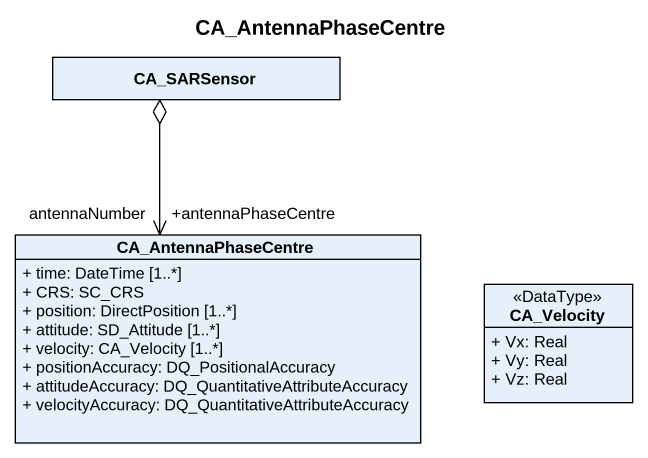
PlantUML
@startuml
title CA_AntennaPhaseCentre
hide circle
hide empty members
skinparam classAttributeIconSize 0
class CA_SARSensor
class CA_AntennaPhaseCentre {
  + time: DateTime [1..*]
  + CRS: SC_CRS
  + position: DirectPosition [1..*]
  + attitude: SD_Attitude [1..*]
  + velocity: CA_Velocity [1..*]
  + positionAccuracy: DQ_PositionalAccuracy
  + attitudeAccuracy: DQ_QuantitativeAttributeAccuracy
  + velocityAccuracy: DQ_QuantitativeAttributeAccuracy
}
class CA_Velocity <<DataType>> {
  + Vx: Real
  + Vy: Real
  + Vz: Real
}
CA_AntennaPhaseCentre "+antennaPhaseCentre\nantennaNumber" <-up-o CA_SARSensor
@enduml
